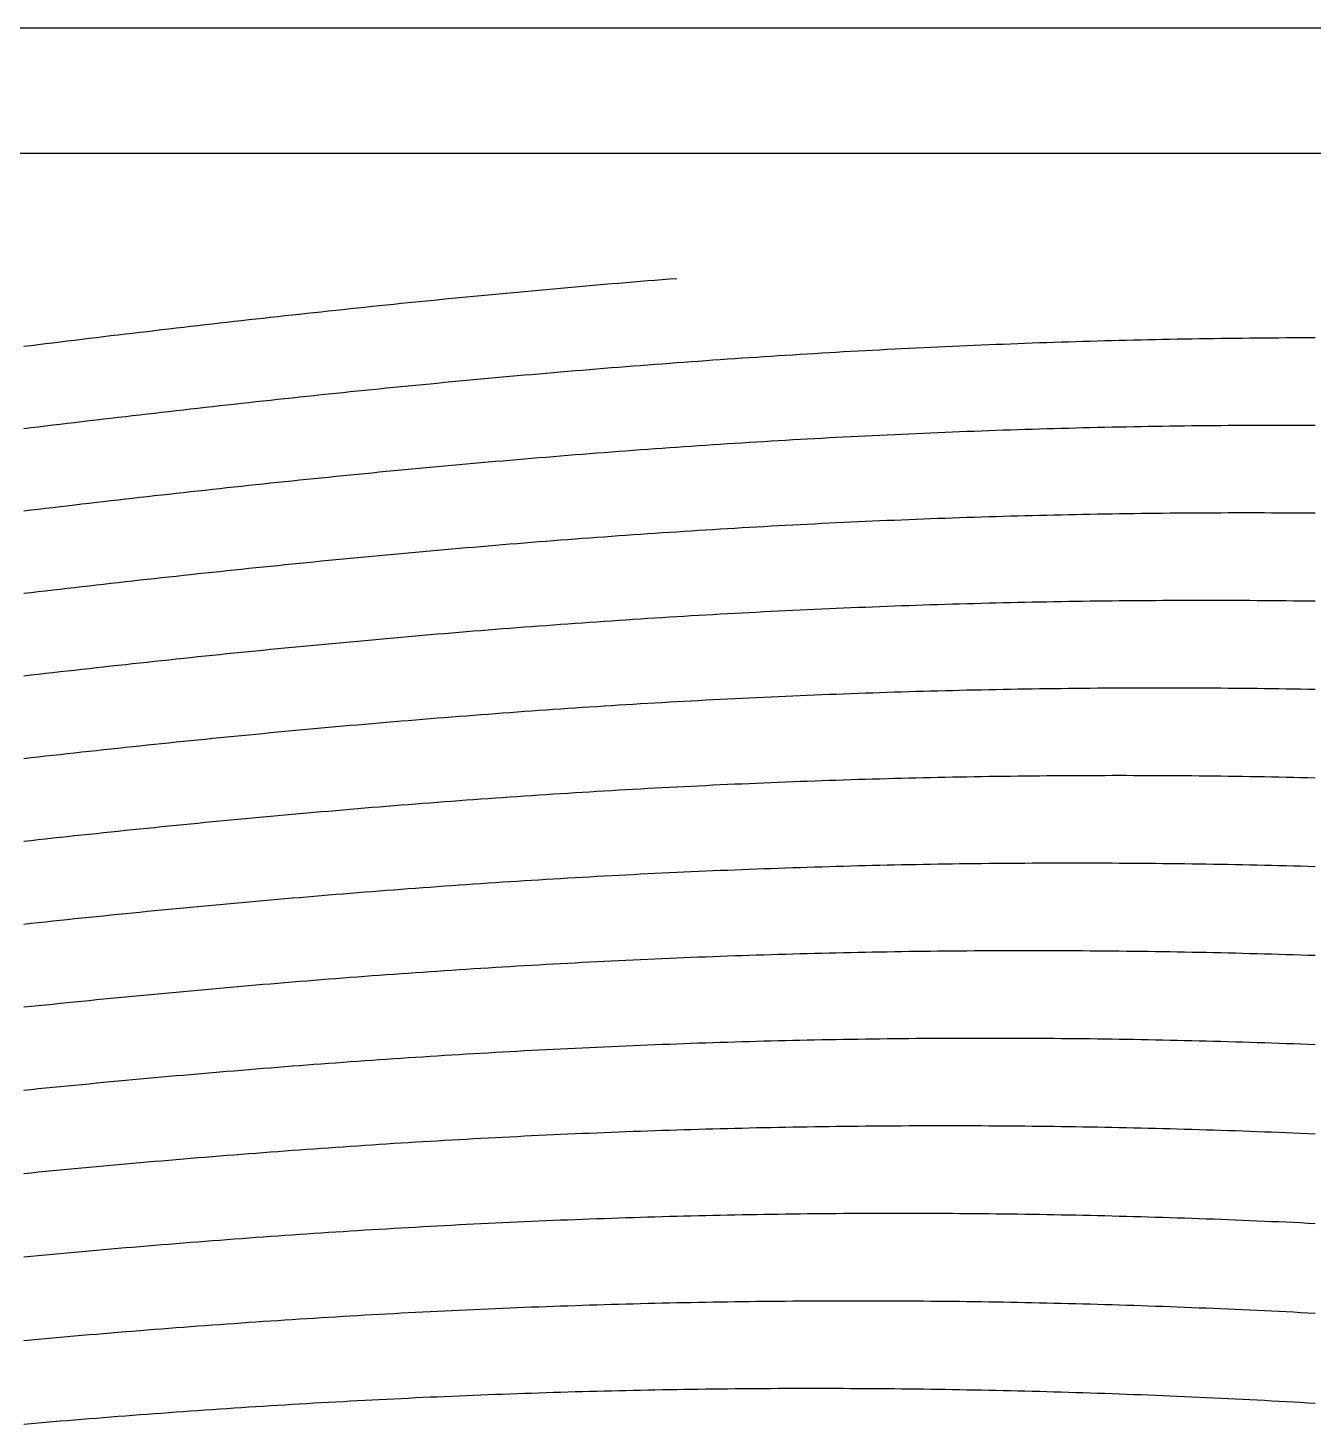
# Model space of a CAD drawing. Header units: millimetres. Extents: x 7 to 193, y 7 to 313.
# Drawn here: x 110.8 to 151.9, y 268.35 to 313 of the extents above; entities that cross this region are included whole.
import ezdxf

# ---------------------------------------------------------------- set-up
doc = ezdxf.new("R2010")
doc.units = ezdxf.units.MM
doc.layers.add('STUDY_GUIDES', color=7, linetype='Continuous')

msp = doc.modelspace()

# ---------------------------------------------------------------- linework, layer by layer
at = {"layer": 'STUDY_GUIDES'}
for points in [[(19, 313), (181, 313)], [(20, 309), (180, 309)], [(110.672, 302.8208), (110.904, 302.8494), (111.136, 302.8779), (111.368, 302.9064), (111.6, 302.9348), (111.832, 302.9631), (112.064, 302.9913), (112.296, 303.0195), (112.528, 303.0476), (112.76, 303.0756), (112.992, 303.1036), (113.224, 303.1315), (113.456, 303.1593), (113.688, 303.187), (113.92, 303.2146), (114.152, 303.2422), (114.384, 303.2697), (114.616, 303.2971), (114.848, 303.3244), (115.08, 303.3516), (115.312, 303.3787), (115.544, 303.4057), (115.776, 303.4327), (116.008, 303.4596), (116.24, 303.4863), (116.472, 303.513), (116.704, 303.5396), (116.936, 303.5661), (117.168, 303.5925), (117.4, 303.6187), (117.632, 303.6449), (117.864, 303.671), (118.096, 303.697), (118.328, 303.7229), (118.56, 303.7487), (118.792, 303.7743), (119.024, 303.7999), (119.256, 303.8254), (119.488, 303.8507), (119.72, 303.876), (119.952, 303.9011), (120.184, 303.9261), (120.416, 303.951), (120.648, 303.9758), (120.88, 304.0005), (121.112, 304.025), (121.344, 304.0495), (121.576, 304.0738), (121.808, 304.098), (122.04, 304.122), (122.272, 304.146), (122.504, 304.1698), (122.736, 304.1935), (122.968, 304.2171), (123.2, 304.2406), (123.432, 304.2639), (123.664, 304.2871), (123.896, 304.3102), (124.128, 304.3331), (124.36, 304.3559), (124.592, 304.3786), (124.824, 304.4011), (125.056, 304.4235), (125.288, 304.4458), (125.52, 304.4679), (125.752, 304.4899), (125.984, 304.5118), (126.216, 304.5335), (126.448, 304.5551), (126.68, 304.5765), (126.912, 304.5978), (127.144, 304.6189), (127.376, 304.6399), (127.608, 304.6608), (127.84, 304.6815), (128.072, 304.7021), (128.304, 304.7225), (128.536, 304.7428), (128.768, 304.7629), (129, 304.7828), (129.232, 304.8027), (129.464, 304.8223), (129.696, 304.8418), (129.928, 304.8612), (130.16, 304.8804), (130.392, 304.8994), (130.624, 304.9183), (130.856, 304.937), (131.088, 304.9556), (131.32, 304.974), (131.552, 304.9922)], [(110.672, 300.1904), (110.904, 300.2186), (111.136, 300.2467), (111.368, 300.2748), (111.6, 300.3027), (111.832, 300.3306), (112.064, 300.3584), (112.296, 300.3861), (112.528, 300.4138), (112.76, 300.4413), (112.992, 300.4688), (113.224, 300.4962), (113.456, 300.5235), (113.688, 300.5507), (113.92, 300.5778), (114.152, 300.6049), (114.384, 300.6318), (114.616, 300.6587), (114.848, 300.6855), (115.08, 300.7122), (115.312, 300.7387), (115.544, 300.7652), (115.776, 300.7916), (116.008, 300.8179), (116.24, 300.8441), (116.472, 300.8702), (116.704, 300.8962), (116.936, 300.9221), (117.168, 300.9479), (117.4, 300.9735), (117.632, 300.9991), (117.864, 301.0246), (118.096, 301.0499), (118.328, 301.0752), (118.56, 301.1003), (118.792, 301.1253), (119.024, 301.1502), (119.256, 301.175), (119.488, 301.1997), (119.72, 301.2242), (119.952, 301.2487), (120.184, 301.273), (120.416, 301.2972), (120.648, 301.3213), (120.88, 301.3452), (121.112, 301.3691), (121.344, 301.3928), (121.576, 301.4164), (121.808, 301.4398), (122.04, 301.4632), (122.272, 301.4864), (122.504, 301.5094), (122.736, 301.5324), (122.968, 301.5552), (123.2, 301.5779), (123.432, 301.6004), (123.664, 301.6228), (123.896, 301.6451), (124.128, 301.6672), (124.36, 301.6892), (124.592, 301.7111), (124.824, 301.7328), (125.056, 301.7544), (125.288, 301.7758), (125.52, 301.7971), (125.752, 301.8183), (125.984, 301.8393), (126.216, 301.8601), (126.448, 301.8809), (126.68, 301.9014), (126.912, 301.9219), (127.144, 301.9421), (127.376, 301.9622), (127.608, 301.9822), (127.84, 302.002), (128.072, 302.0217), (128.304, 302.0412), (128.536, 302.0606), (128.768, 302.0798), (129, 302.0988), (129.232, 302.1177), (129.464, 302.1364), (129.696, 302.155), (129.928, 302.1734), (130.16, 302.1917), (130.392, 302.2097), (130.624, 302.2277), (130.856, 302.2454), (131.088, 302.263), (131.32, 302.2805), (131.552, 302.2977), (131.784, 302.3148), (132.016, 302.3318), (132.248, 302.3486), (132.48, 302.3652), (132.712, 302.3816), (132.944, 302.3978), (133.176, 302.4139), (133.408, 302.4299), (133.64, 302.4456), (133.872, 302.4612), (134.104, 302.4766), (134.336, 302.4918), (134.568, 302.5069), (134.8, 302.5217), (135.032, 302.5365), (135.264, 302.551), (135.496, 302.5653), (135.728, 302.5795), (135.96, 302.5935), (136.192, 302.6073), (136.424, 302.6209), (136.656, 302.6344), (136.888, 302.6476), (137.12, 302.6607), (137.352, 302.6736), (137.584, 302.6864), (137.816, 302.6989), (138.048, 302.7113), (138.28, 302.7234), (138.512, 302.7354), (138.744, 302.7472), (138.976, 302.7588), (139.208, 302.7702), (139.44, 302.7815), (139.672, 302.7925), (139.904, 302.8034), (140.136, 302.8141), (140.368, 302.8246), (140.6, 302.8349), (140.832, 302.845), (141.064, 302.8549), (141.296, 302.8646), (141.528, 302.8741), (141.76, 302.8835), (141.992, 302.8926), (142.224, 302.9016), (142.456, 302.9103), (142.688, 302.9189), (142.92, 302.9273), (143.152, 302.9354), (143.384, 302.9434), (143.616, 302.9512), (143.848, 302.9588), (144.08, 302.9662), (144.312, 302.9734), (144.544, 302.9804), (144.776, 302.9872), (145.008, 302.9938), (145.24, 303.0002), (145.472, 303.0065), (145.704, 303.0125), (145.936, 303.0183), (146.168, 303.0239), (146.4, 303.0293), (146.632, 303.0346), (146.864, 303.0396), (147.096, 303.0444), (147.328, 303.049), (147.56, 303.0535), (147.792, 303.0577), (148.024, 303.0617), (148.256, 303.0655), (148.488, 303.0692), (148.72, 303.0726), (148.952, 303.0758), (149.184, 303.0788), (149.416, 303.0817), (149.648, 303.0843), (149.88, 303.0867), (150.112, 303.0889), (150.344, 303.0909), (150.576, 303.0927), (150.808, 303.0944), (151.04, 303.0958), (151.272, 303.097), (151.504, 303.098), (151.736, 303.0988), (151.968, 303.0994)], [(110.672, 297.5575), (110.904, 297.5852), (111.136, 297.6129), (111.368, 297.6404), (111.6, 297.6679), (111.832, 297.6953), (112.064, 297.7226), (112.296, 297.7499), (112.528, 297.777), (112.76, 297.804), (112.992, 297.831), (113.224, 297.8579), (113.456, 297.8846), (113.688, 297.9113), (113.92, 297.9379), (114.152, 297.9644), (114.384, 297.9908), (114.616, 298.0171), (114.848, 298.0433), (115.08, 298.0694), (115.312, 298.0954), (115.544, 298.1213), (115.776, 298.147), (116.008, 298.1727), (116.24, 298.1983), (116.472, 298.2238), (116.704, 298.2491), (116.936, 298.2744), (117.168, 298.2995), (117.4, 298.3245), (117.632, 298.3494), (117.864, 298.3742), (118.096, 298.3989), (118.328, 298.4235), (118.56, 298.4479), (118.792, 298.4722), (119.024, 298.4964), (119.256, 298.5205), (119.488, 298.5445), (119.72, 298.5683), (119.952, 298.592), (120.184, 298.6156), (120.416, 298.6391), (120.648, 298.6624), (120.88, 298.6856), (121.112, 298.7087), (121.344, 298.7317), (121.576, 298.7545), (121.808, 298.7772), (122.04, 298.7997), (122.272, 298.8221), (122.504, 298.8444), (122.736, 298.8665), (122.968, 298.8885), (123.2, 298.9104), (123.432, 298.9321), (123.664, 298.9537), (123.896, 298.9752), (124.128, 298.9965), (124.36, 299.0176), (124.592, 299.0386), (124.824, 299.0595), (125.056, 299.0802), (125.288, 299.1008), (125.52, 299.1212), (125.752, 299.1415), (125.984, 299.1616), (126.216, 299.1816), (126.448, 299.2014), (126.68, 299.2211), (126.912, 299.2406), (127.144, 299.2599), (127.376, 299.2792), (127.608, 299.2982), (127.84, 299.3171), (128.072, 299.3358), (128.304, 299.3544), (128.536, 299.3728), (128.768, 299.3911), (129, 299.4092), (129.232, 299.4271), (129.464, 299.4449), (129.696, 299.4625), (129.928, 299.4799), (130.16, 299.4972), (130.392, 299.5143), (130.624, 299.5312), (130.856, 299.548), (131.088, 299.5646), (131.32, 299.5811), (131.552, 299.5973), (131.784, 299.6134), (132.016, 299.6294), (132.248, 299.6451), (132.48, 299.6607), (132.712, 299.6761), (132.944, 299.6913), (133.176, 299.7064), (133.408, 299.7213), (133.64, 299.736), (133.872, 299.7505), (134.104, 299.7649), (134.336, 299.779), (134.568, 299.793), (134.8, 299.8069), (135.032, 299.8205), (135.264, 299.834), (135.496, 299.8472), (135.728, 299.8603), (135.96, 299.8732), (136.192, 299.886), (136.424, 299.8985), (136.656, 299.9109), (136.888, 299.923), (137.12, 299.935), (137.352, 299.9468), (137.584, 299.9585), (137.816, 299.9699), (138.048, 299.9811), (138.28, 299.9922), (138.512, 300.0031), (138.744, 300.0137), (138.976, 300.0242), (139.208, 300.0345), (139.44, 300.0446), (139.672, 300.0546), (139.904, 300.0643), (140.136, 300.0738), (140.368, 300.0832), (140.6, 300.0923), (140.832, 300.1013), (141.064, 300.11), (141.296, 300.1186), (141.528, 300.127), (141.76, 300.1352), (141.992, 300.1432), (142.224, 300.151), (142.456, 300.1586), (142.688, 300.166), (142.92, 300.1732), (143.152, 300.1802), (143.384, 300.187), (143.616, 300.1936), (143.848, 300.2), (144.08, 300.2063), (144.312, 300.2123), (144.544, 300.2181), (144.776, 300.2237), (145.008, 300.2292), (145.24, 300.2344), (145.472, 300.2394), (145.704, 300.2443), (145.936, 300.2489), (146.168, 300.2533), (146.4, 300.2576), (146.632, 300.2616), (146.864, 300.2654), (147.096, 300.2691), (147.328, 300.2725), (147.56, 300.2757), (147.792, 300.2787), (148.024, 300.2816), (148.256, 300.2842), (148.488, 300.2866), (148.72, 300.2888), (148.952, 300.2909), (149.184, 300.2927), (149.416, 300.2943), (149.648, 300.2957), (149.88, 300.2969), (150.112, 300.2979), (150.344, 300.2988), (150.576, 300.2994), (150.808, 300.2998), (151.04, 300.3), (151.272, 300.3), (151.504, 300.2998), (151.736, 300.2994), (151.968, 300.2988)], [(110.672, 294.9218), (110.904, 294.949), (111.136, 294.9761), (111.368, 295.0032), (111.6, 295.0301), (111.832, 295.057), (112.064, 295.0838), (112.296, 295.1105), (112.528, 295.1371), (112.76, 295.1636), (112.992, 295.19), (113.224, 295.2163), (113.456, 295.2424), (113.688, 295.2685), (113.92, 295.2945), (114.152, 295.3204), (114.384, 295.3462), (114.616, 295.3719), (114.848, 295.3975), (115.08, 295.4229), (115.312, 295.4483), (115.544, 295.4736), (115.776, 295.4987), (116.008, 295.5237), (116.24, 295.5486), (116.472, 295.5734), (116.704, 295.5981), (116.936, 295.6227), (117.168, 295.6471), (117.4, 295.6715), (117.632, 295.6957), (117.864, 295.7198), (118.096, 295.7437), (118.328, 295.7676), (118.56, 295.7913), (118.792, 295.8149), (119.024, 295.8383), (119.256, 295.8617), (119.488, 295.8849), (119.72, 295.908), (119.952, 295.9309), (120.184, 295.9537), (120.416, 295.9764), (120.648, 295.999), (120.88, 296.0214), (121.112, 296.0437), (121.344, 296.0658), (121.576, 296.0878), (121.808, 296.1097), (122.04, 296.1314), (122.272, 296.153), (122.504, 296.1745), (122.736, 296.1958), (122.968, 296.2169), (123.2, 296.238), (123.432, 296.2588), (123.664, 296.2796), (123.896, 296.3001), (124.128, 296.3206), (124.36, 296.3408), (124.592, 296.361), (124.824, 296.3809), (125.056, 296.4008), (125.288, 296.4205), (125.52, 296.44), (125.752, 296.4593), (125.984, 296.4785), (126.216, 296.4976), (126.448, 296.5165), (126.68, 296.5352), (126.912, 296.5538), (127.144, 296.5722), (127.376, 296.5905), (127.608, 296.6086), (127.84, 296.6265), (128.072, 296.6443), (128.304, 296.6619), (128.536, 296.6794), (128.768, 296.6967), (129, 296.7138), (129.232, 296.7307), (129.464, 296.7475), (129.696, 296.7641), (129.928, 296.7806), (130.16, 296.7968), (130.392, 296.8129), (130.624, 296.8289), (130.856, 296.8446), (131.088, 296.8602), (131.32, 296.8756), (131.552, 296.8909), (131.784, 296.9059), (132.016, 296.9208), (132.248, 296.9355), (132.48, 296.9501), (132.712, 296.9644), (132.944, 296.9786), (133.176, 296.9926), (133.408, 297.0064), (133.64, 297.0201), (133.872, 297.0335), (134.104, 297.0468), (134.336, 297.0599), (134.568, 297.0728), (134.8, 297.0856), (135.032, 297.0981), (135.264, 297.1105), (135.496, 297.1227), (135.728, 297.1347), (135.96, 297.1465), (136.192, 297.1581), (136.424, 297.1695), (136.656, 297.1808), (136.888, 297.1918), (137.12, 297.2027), (137.352, 297.2134), (137.584, 297.2239), (137.816, 297.2342), (138.048, 297.2443), (138.28, 297.2542), (138.512, 297.264), (138.744, 297.2735), (138.976, 297.2829), (139.208, 297.292), (139.44, 297.301), (139.672, 297.3098), (139.904, 297.3184), (140.136, 297.3267), (140.368, 297.3349), (140.6, 297.3429), (140.832, 297.3507), (141.064, 297.3583), (141.296, 297.3657), (141.528, 297.373), (141.76, 297.38), (141.992, 297.3868), (142.224, 297.3934), (142.456, 297.3998), (142.688, 297.4061), (142.92, 297.4121), (143.152, 297.4179), (143.384, 297.4236), (143.616, 297.429), (143.848, 297.4342), (144.08, 297.4393), (144.312, 297.4441), (144.544, 297.4488), (144.776, 297.4532), (145.008, 297.4574), (145.24, 297.4615), (145.472, 297.4653), (145.704, 297.4689), (145.936, 297.4724), (146.168, 297.4756), (146.4, 297.4787), (146.632, 297.4815), (146.864, 297.4841), (147.096, 297.4866), (147.328, 297.4888), (147.56, 297.4908), (147.792, 297.4926), (148.024, 297.4943), (148.256, 297.4957), (148.488, 297.4969), (148.72, 297.4979), (148.952, 297.4987), (149.184, 297.4993), (149.416, 297.4998), (149.648, 297.5), (149.88, 297.5), (150.112, 297.4998), (150.344, 297.4994), (150.576, 297.4988), (150.808, 297.498), (151.04, 297.497), (151.272, 297.4958), (151.504, 297.4944), (151.736, 297.4928), (151.968, 297.491)], [(110.672, 292.2829), (110.904, 292.3096), (111.136, 292.3362), (111.368, 292.3627), (111.6, 292.3891), (111.832, 292.4154), (112.064, 292.4416), (112.296, 292.4677), (112.528, 292.4937), (112.76, 292.5196), (112.992, 292.5454), (113.224, 292.5711), (113.456, 292.5967), (113.688, 292.6221), (113.92, 292.6475), (114.152, 292.6728), (114.384, 292.6979), (114.616, 292.7229), (114.848, 292.7478), (115.08, 292.7727), (115.312, 292.7973), (115.544, 292.8219), (115.776, 292.8464), (116.008, 292.8707), (116.24, 292.8949), (116.472, 292.919), (116.704, 292.943), (116.936, 292.9668), (117.168, 292.9905), (117.4, 293.0141), (117.632, 293.0376), (117.864, 293.061), (118.096, 293.0842), (118.328, 293.1073), (118.56, 293.1302), (118.792, 293.153), (119.024, 293.1757), (119.256, 293.1983), (119.488, 293.2207), (119.72, 293.243), (119.952, 293.2651), (120.184, 293.2871), (120.416, 293.309), (120.648, 293.3308), (120.88, 293.3523), (121.112, 293.3738), (121.344, 293.3951), (121.576, 293.4163), (121.808, 293.4373), (122.04, 293.4582), (122.272, 293.4789), (122.504, 293.4995), (122.736, 293.5199), (122.968, 293.5402), (123.2, 293.5603), (123.432, 293.5803), (123.664, 293.6002), (123.896, 293.6198), (124.128, 293.6394), (124.36, 293.6587), (124.592, 293.6779), (124.824, 293.697), (125.056, 293.7159), (125.288, 293.7346), (125.52, 293.7532), (125.752, 293.7717), (125.984, 293.7899), (126.216, 293.808), (126.448, 293.826), (126.68, 293.8438), (126.912, 293.8614), (127.144, 293.8788), (127.376, 293.8961), (127.608, 293.9132), (127.84, 293.9302), (128.072, 293.947), (128.304, 293.9636), (128.536, 293.98), (128.768, 293.9963), (129, 294.0124), (129.232, 294.0284), (129.464, 294.0441), (129.696, 294.0597), (129.928, 294.0751), (130.16, 294.0904), (130.392, 294.1054), (130.624, 294.1203), (130.856, 294.1351), (131.088, 294.1496), (131.32, 294.164), (131.552, 294.1782), (131.784, 294.1922), (132.016, 294.206), (132.248, 294.2196), (132.48, 294.2331), (132.712, 294.2464), (132.944, 294.2595), (133.176, 294.2724), (133.408, 294.2852), (133.64, 294.2977), (133.872, 294.3101), (134.104, 294.3223), (134.336, 294.3343), (134.568, 294.3461), (134.8, 294.3577), (135.032, 294.3692), (135.264, 294.3804), (135.496, 294.3915), (135.728, 294.4024), (135.96, 294.4131), (136.192, 294.4236), (136.424, 294.4339), (136.656, 294.444), (136.888, 294.4539), (137.12, 294.4637), (137.352, 294.4732), (137.584, 294.4826), (137.816, 294.4917), (138.048, 294.5007), (138.28, 294.5095), (138.512, 294.5181), (138.744, 294.5265), (138.976, 294.5347), (139.208, 294.5427), (139.44, 294.5505), (139.672, 294.5581), (139.904, 294.5655), (140.136, 294.5727), (140.368, 294.5798), (140.6, 294.5866), (140.832, 294.5932), (141.064, 294.5996), (141.296, 294.6059), (141.528, 294.6119), (141.76, 294.6178), (141.992, 294.6234), (142.224, 294.6288), (142.456, 294.6341), (142.688, 294.6391), (142.92, 294.644), (143.152, 294.6486), (143.384, 294.6531), (143.616, 294.6573), (143.848, 294.6613), (144.08, 294.6652), (144.312, 294.6688), (144.544, 294.6723), (144.776, 294.6755), (145.008, 294.6786), (145.24, 294.6814), (145.472, 294.684), (145.704, 294.6865), (145.936, 294.6887), (146.168, 294.6907), (146.4, 294.6926), (146.632, 294.6942), (146.864, 294.6956), (147.096, 294.6969), (147.328, 294.6979), (147.56, 294.6987), (147.792, 294.6993), (148.024, 294.6998), (148.256, 294.7), (148.488, 294.7), (148.72, 294.6998), (148.952, 294.6994), (149.184, 294.6988), (149.416, 294.698), (149.648, 294.697), (149.88, 294.6958), (150.112, 294.6944), (150.344, 294.6928), (150.576, 294.691), (150.808, 294.689), (151.04, 294.6868), (151.272, 294.6844), (151.504, 294.6818), (151.736, 294.679), (151.968, 294.676)], [(110.672, 289.6408), (110.904, 289.6669), (111.136, 289.6929), (111.368, 289.7188), (111.6, 289.7446), (111.832, 289.7703), (112.064, 289.7959), (112.296, 289.8213), (112.528, 289.8467), (112.76, 289.872), (112.992, 289.8971), (113.224, 289.9221), (113.456, 289.9471), (113.688, 289.9719), (113.92, 289.9966), (114.152, 290.0211), (114.384, 290.0456), (114.616, 290.0699), (114.848, 290.0941), (115.08, 290.1182), (115.312, 290.1422), (115.544, 290.1661), (115.776, 290.1898), (116.008, 290.2134), (116.24, 290.2369), (116.472, 290.2602), (116.704, 290.2834), (116.936, 290.3065), (117.168, 290.3295), (117.4, 290.3523), (117.632, 290.375), (117.864, 290.3976), (118.096, 290.42), (118.328, 290.4423), (118.56, 290.4644), (118.792, 290.4865), (119.024, 290.5083), (119.256, 290.5301), (119.488, 290.5517), (119.72, 290.5731), (119.952, 290.5944), (120.184, 290.6156), (120.416, 290.6366), (120.648, 290.6575), (120.88, 290.6782), (121.112, 290.6988), (121.344, 290.7193), (121.576, 290.7396), (121.808, 290.7597), (122.04, 290.7797), (122.272, 290.7995), (122.504, 290.8192), (122.736, 290.8387), (122.968, 290.8581), (123.2, 290.8773), (123.432, 290.8964), (123.664, 290.9153), (123.896, 290.9341), (124.128, 290.9526), (124.36, 290.9711), (124.592, 290.9894), (124.824, 291.0075), (125.056, 291.0254), (125.288, 291.0432), (125.52, 291.0608), (125.752, 291.0783), (125.984, 291.0956), (126.216, 291.1127), (126.448, 291.1296), (126.68, 291.1464), (126.912, 291.1631), (127.144, 291.1795), (127.376, 291.1958), (127.608, 291.2119), (127.84, 291.2279), (128.072, 291.2436), (128.304, 291.2592), (128.536, 291.2746), (128.768, 291.2899), (129, 291.305), (129.232, 291.3199), (129.464, 291.3346), (129.696, 291.3491), (129.928, 291.3635), (130.16, 291.3777), (130.392, 291.3917), (130.624, 291.4056), (130.856, 291.4192), (131.088, 291.4327), (131.32, 291.446), (131.552, 291.4591), (131.784, 291.472), (132.016, 291.4848), (132.248, 291.4973), (132.48, 291.5097), (132.712, 291.5219), (132.944, 291.5339), (133.176, 291.5457), (133.408, 291.5574), (133.64, 291.5688), (133.872, 291.5801), (134.104, 291.5911), (134.336, 291.602), (134.568, 291.6127), (134.8, 291.6232), (135.032, 291.6336), (135.264, 291.6437), (135.496, 291.6536), (135.728, 291.6634), (135.96, 291.6729), (136.192, 291.6823), (136.424, 291.6915), (136.656, 291.7004), (136.888, 291.7092), (137.12, 291.7178), (137.352, 291.7262), (137.584, 291.7344), (137.816, 291.7424), (138.048, 291.7502), (138.28, 291.7579), (138.512, 291.7653), (138.744, 291.7725), (138.976, 291.7795), (139.208, 291.7864), (139.44, 291.793), (139.672, 291.7994), (139.904, 291.8057), (140.136, 291.8117), (140.368, 291.8176), (140.6, 291.8232), (140.832, 291.8287), (141.064, 291.8339), (141.296, 291.839), (141.528, 291.8438), (141.76, 291.8485), (141.992, 291.8529), (142.224, 291.8572), (142.456, 291.8612), (142.688, 291.8651), (142.92, 291.8687), (143.152, 291.8722), (143.384, 291.8754), (143.616, 291.8785), (143.848, 291.8813), (144.08, 291.884), (144.312, 291.8864), (144.544, 291.8886), (144.776, 291.8907), (145.008, 291.8925), (145.24, 291.8942), (145.472, 291.8956), (145.704, 291.8968), (145.936, 291.8979), (146.168, 291.8987), (146.4, 291.8993), (146.632, 291.8997), (146.864, 291.9), (147.096, 291.9), (147.328, 291.8998), (147.56, 291.8994), (147.792, 291.8988), (148.024, 291.898), (148.256, 291.8971), (148.488, 291.8959), (148.72, 291.8945), (148.952, 291.8929), (149.184, 291.8911), (149.416, 291.8891), (149.648, 291.8869), (149.88, 291.8845), (150.112, 291.8819), (150.344, 291.8791), (150.576, 291.8761), (150.808, 291.8729), (151.04, 291.8694), (151.272, 291.8658), (151.504, 291.862), (151.736, 291.858), (151.968, 291.8538)], [(110.672, 286.9951), (110.904, 287.0205), (111.136, 287.0459), (111.368, 287.0712), (111.6, 287.0963), (111.832, 287.1213), (112.064, 287.1463), (112.296, 287.1711), (112.528, 287.1958), (112.76, 287.2204), (112.992, 287.2448), (113.224, 287.2692), (113.456, 287.2934), (113.688, 287.3175), (113.92, 287.3415), (114.152, 287.3653), (114.384, 287.389), (114.616, 287.4126), (114.848, 287.4361), (115.08, 287.4595), (115.312, 287.4827), (115.544, 287.5058), (115.776, 287.5288), (116.008, 287.5516), (116.24, 287.5743), (116.472, 287.5969), (116.704, 287.6193), (116.936, 287.6416), (117.168, 287.6637), (117.4, 287.6858), (117.632, 287.7076), (117.864, 287.7294), (118.096, 287.751), (118.328, 287.7724), (118.56, 287.7938), (118.792, 287.8149), (119.024, 287.836), (119.256, 287.8569), (119.488, 287.8776), (119.72, 287.8982), (119.952, 287.9186), (120.184, 287.9389), (120.416, 287.9591), (120.648, 287.9791), (120.88, 287.9989), (121.112, 288.0186), (121.344, 288.0381), (121.576, 288.0575), (121.808, 288.0767), (122.04, 288.0958), (122.272, 288.1147), (122.504, 288.1335), (122.736, 288.1521), (122.968, 288.1705), (123.2, 288.1888), (123.432, 288.2069), (123.664, 288.2248), (123.896, 288.2426), (124.128, 288.2603), (124.36, 288.2777), (124.592, 288.295), (124.824, 288.3121), (125.056, 288.3291), (125.288, 288.3459), (125.52, 288.3625), (125.752, 288.379), (125.984, 288.3953), (126.216, 288.4114), (126.448, 288.4274), (126.68, 288.4431), (126.912, 288.4587), (127.144, 288.4742), (127.376, 288.4894), (127.608, 288.5045), (127.84, 288.5194), (128.072, 288.5341), (128.304, 288.5487), (128.536, 288.5631), (128.768, 288.5773), (129, 288.5913), (129.232, 288.6051), (129.464, 288.6188), (129.696, 288.6323), (129.928, 288.6456), (130.16, 288.6587), (130.392, 288.6716), (130.624, 288.6844), (130.856, 288.6969), (131.088, 288.7093), (131.32, 288.7215), (131.552, 288.7335), (131.784, 288.7454), (132.016, 288.757), (132.248, 288.7684), (132.48, 288.7797), (132.712, 288.7908), (132.944, 288.8017), (133.176, 288.8124), (133.408, 288.8229), (133.64, 288.8332), (133.872, 288.8434), (134.104, 288.8533), (134.336, 288.8631), (134.568, 288.8726), (134.8, 288.882), (135.032, 288.8912), (135.264, 288.9002), (135.496, 288.9089), (135.728, 288.9175), (135.96, 288.9259), (136.192, 288.9342), (136.424, 288.9422), (136.656, 288.95), (136.888, 288.9576), (137.12, 288.965), (137.352, 288.9723), (137.584, 288.9793), (137.816, 288.9862), (138.048, 288.9928), (138.28, 288.9992), (138.512, 289.0055), (138.744, 289.0115), (138.976, 289.0174), (139.208, 289.023), (139.44, 289.0285), (139.672, 289.0338), (139.904, 289.0388), (140.136, 289.0437), (140.368, 289.0483), (140.6, 289.0528), (140.832, 289.057), (141.064, 289.0611), (141.296, 289.065), (141.528, 289.0686), (141.76, 289.0721), (141.992, 289.0753), (142.224, 289.0784), (142.456, 289.0812), (142.688, 289.0839), (142.92, 289.0863), (143.152, 289.0886), (143.384, 289.0906), (143.616, 289.0925), (143.848, 289.0941), (144.08, 289.0956), (144.312, 289.0968), (144.544, 289.0978), (144.776, 289.0987), (145.008, 289.0993), (145.24, 289.0997), (145.472, 289.1), (145.704, 289.1), (145.936, 289.0998), (146.168, 289.0994), (146.4, 289.0989), (146.632, 289.0981), (146.864, 289.0971), (147.096, 289.0959), (147.328, 289.0945), (147.56, 289.0929), (147.792, 289.0911), (148.024, 289.0891), (148.256, 289.087), (148.488, 289.0846), (148.72, 289.082), (148.952, 289.0792), (149.184, 289.0762), (149.416, 289.073), (149.648, 289.0696), (149.88, 289.066), (150.112, 289.0621), (150.344, 289.0581), (150.576, 289.0539), (150.808, 289.0495), (151.04, 289.0449), (151.272, 289.0401), (151.504, 289.0351), (151.736, 289.0299), (151.968, 289.0245)], [(110.672, 284.3455), (110.904, 284.3703), (111.136, 284.395), (111.368, 284.4196), (111.6, 284.444), (111.832, 284.4684), (112.064, 284.4926), (112.296, 284.5167), (112.528, 284.5407), (112.76, 284.5646), (112.992, 284.5883), (113.224, 284.6119), (113.456, 284.6354), (113.688, 284.6587), (113.92, 284.682), (114.152, 284.7051), (114.384, 284.728), (114.616, 284.7509), (114.848, 284.7736), (115.08, 284.7961), (115.312, 284.8186), (115.544, 284.8409), (115.776, 284.863), (116.008, 284.8851), (116.24, 284.9069), (116.472, 284.9287), (116.704, 284.9503), (116.936, 284.9718), (117.168, 284.9931), (117.4, 285.0143), (117.632, 285.0353), (117.864, 285.0562), (118.096, 285.0769), (118.328, 285.0975), (118.56, 285.118), (118.792, 285.1383), (119.024, 285.1584), (119.256, 285.1784), (119.488, 285.1983), (119.72, 285.218), (119.952, 285.2375), (120.184, 285.2569), (120.416, 285.2761), (120.648, 285.2952), (120.88, 285.3141), (121.112, 285.3329), (121.344, 285.3515), (121.576, 285.3699), (121.808, 285.3882), (122.04, 285.4063), (122.272, 285.4243), (122.504, 285.4421), (122.736, 285.4597), (122.968, 285.4772), (123.2, 285.4945), (123.432, 285.5116), (123.664, 285.5286), (123.896, 285.5454), (124.128, 285.562), (124.36, 285.5785), (124.592, 285.5948), (124.824, 285.6109), (125.056, 285.6268), (125.288, 285.6426), (125.52, 285.6582), (125.752, 285.6737), (125.984, 285.6889), (126.216, 285.704), (126.448, 285.7189), (126.68, 285.7337), (126.912, 285.7482), (127.144, 285.7626), (127.376, 285.7768), (127.608, 285.7908), (127.84, 285.8047), (128.072, 285.8183), (128.304, 285.8318), (128.536, 285.8451), (128.768, 285.8583), (129, 285.8712), (129.232, 285.884), (129.464, 285.8965), (129.696, 285.9089), (129.928, 285.9211), (130.16, 285.9331), (130.392, 285.945), (130.624, 285.9566), (130.856, 285.9681), (131.088, 285.9794), (131.32, 285.9904), (131.552, 286.0013), (131.784, 286.0121), (132.016, 286.0226), (132.248, 286.0329), (132.48, 286.043), (132.712, 286.053), (132.944, 286.0628), (133.176, 286.0723), (133.408, 286.0817), (133.64, 286.0909), (133.872, 286.0999), (134.104, 286.1087), (134.336, 286.1173), (134.568, 286.1257), (134.8, 286.1339), (135.032, 286.1419), (135.264, 286.1497), (135.496, 286.1574), (135.728, 286.1648), (135.96, 286.1721), (136.192, 286.1791), (136.424, 286.1859), (136.656, 286.1926), (136.888, 286.199), (137.12, 286.2053), (137.352, 286.2114), (137.584, 286.2172), (137.816, 286.2229), (138.048, 286.2283), (138.28, 286.2336), (138.512, 286.2387), (138.744, 286.2435), (138.976, 286.2482), (139.208, 286.2526), (139.44, 286.2569), (139.672, 286.261), (139.904, 286.2648), (140.136, 286.2685), (140.368, 286.272), (140.6, 286.2752), (140.832, 286.2783), (141.064, 286.2811), (141.296, 286.2838), (141.528, 286.2863), (141.76, 286.2885), (141.992, 286.2906), (142.224, 286.2924), (142.456, 286.2941), (142.688, 286.2955), (142.92, 286.2968), (143.152, 286.2978), (143.384, 286.2986), (143.616, 286.2993), (143.848, 286.2997), (144.08, 286.3), (144.312, 286.3), (144.544, 286.2998), (144.776, 286.2994), (145.008, 286.2989), (145.24, 286.2981), (145.472, 286.2971), (145.704, 286.2959), (145.936, 286.2946), (146.168, 286.293), (146.4, 286.2912), (146.632, 286.2892), (146.864, 286.287), (147.096, 286.2846), (147.328, 286.282), (147.56, 286.2793), (147.792, 286.2763), (148.024, 286.2731), (148.256, 286.2697), (148.488, 286.2661), (148.72, 286.2623), (148.952, 286.2583), (149.184, 286.2541), (149.416, 286.2497), (149.648, 286.2451), (149.88, 286.2403), (150.112, 286.2353), (150.344, 286.2301), (150.576, 286.2247), (150.808, 286.2191), (151.04, 286.2133), (151.272, 286.2073), (151.504, 286.2011), (151.736, 286.1947), (151.968, 286.1882)], [(110.672, 281.6918), (110.904, 281.716), (111.136, 281.7399), (111.368, 281.7638), (111.6, 281.7875), (111.832, 281.8112), (112.064, 281.8346), (112.296, 281.858), (112.528, 281.8812), (112.76, 281.9043), (112.992, 281.9273), (113.224, 281.9501), (113.456, 281.9729), (113.688, 281.9954), (113.92, 282.0179), (114.152, 282.0402), (114.384, 282.0623), (114.616, 282.0844), (114.848, 282.1063), (115.08, 282.128), (115.312, 282.1496), (115.544, 282.1711), (115.776, 282.1924), (116.008, 282.2136), (116.24, 282.2346), (116.472, 282.2555), (116.704, 282.2763), (116.936, 282.2969), (117.168, 282.3173), (117.4, 282.3376), (117.632, 282.3578), (117.864, 282.3778), (118.096, 282.3976), (118.328, 282.4173), (118.56, 282.4369), (118.792, 282.4563), (119.024, 282.4755), (119.256, 282.4946), (119.488, 282.5135), (119.72, 282.5323), (119.952, 282.5509), (120.184, 282.5693), (120.416, 282.5876), (120.648, 282.6057), (120.88, 282.6237), (121.112, 282.6415), (121.344, 282.6591), (121.576, 282.6766), (121.808, 282.6939), (122.04, 282.7111), (122.272, 282.728), (122.504, 282.7448), (122.736, 282.7615), (122.968, 282.778), (123.2, 282.7943), (123.432, 282.8104), (123.664, 282.8263), (123.896, 282.8421), (124.128, 282.8577), (124.36, 282.8732), (124.592, 282.8885), (124.824, 282.9035), (125.056, 282.9185), (125.288, 282.9332), (125.52, 282.9478), (125.752, 282.9622), (125.984, 282.9764), (126.216, 282.9904), (126.448, 283.0042), (126.68, 283.0179), (126.912, 283.0314), (127.144, 283.0447), (127.376, 283.0578), (127.608, 283.0708), (127.84, 283.0836), (128.072, 283.0961), (128.304, 283.1085), (128.536, 283.1207), (128.768, 283.1328), (129, 283.1446), (129.232, 283.1563), (129.464, 283.1677), (129.696, 283.179), (129.928, 283.1901), (130.16, 283.201), (130.392, 283.2117), (130.624, 283.2222), (130.856, 283.2326), (131.088, 283.2427), (131.32, 283.2527), (131.552, 283.2625), (131.784, 283.272), (132.016, 283.2814), (132.248, 283.2906), (132.48, 283.2996), (132.712, 283.3084), (132.944, 283.317), (133.176, 283.3254), (133.408, 283.3336), (133.64, 283.3417), (133.872, 283.3495), (134.104, 283.3571), (134.336, 283.3646), (134.568, 283.3718), (134.8, 283.3789), (135.032, 283.3857), (135.264, 283.3924), (135.496, 283.3988), (135.728, 283.4051), (135.96, 283.4112), (136.192, 283.417), (136.424, 283.4227), (136.656, 283.4282), (136.888, 283.4334), (137.12, 283.4385), (137.352, 283.4434), (137.584, 283.448), (137.816, 283.4525), (138.048, 283.4568), (138.28, 283.4608), (138.512, 283.4647), (138.744, 283.4684), (138.976, 283.4719), (139.208, 283.4751), (139.44, 283.4782), (139.672, 283.4811), (139.904, 283.4837), (140.136, 283.4862), (140.368, 283.4884), (140.6, 283.4905), (140.832, 283.4924), (141.064, 283.494), (141.296, 283.4955), (141.528, 283.4967), (141.76, 283.4978), (141.992, 283.4986), (142.224, 283.4993), (142.456, 283.4997), (142.688, 283.5), (142.92, 283.5), (143.152, 283.4998), (143.384, 283.4995), (143.616, 283.4989), (143.848, 283.4981), (144.08, 283.4972), (144.312, 283.496), (144.544, 283.4946), (144.776, 283.493), (145.008, 283.4913), (145.24, 283.4893), (145.472, 283.4871), (145.704, 283.4847), (145.936, 283.4821), (146.168, 283.4793), (146.4, 283.4764), (146.632, 283.4732), (146.864, 283.4698), (147.096, 283.4662), (147.328, 283.4624), (147.56, 283.4584), (147.792, 283.4542), (148.024, 283.4498), (148.256, 283.4452), (148.488, 283.4404), (148.72, 283.4355), (148.952, 283.4303), (149.184, 283.4249), (149.416, 283.4193), (149.648, 283.4135), (149.88, 283.4075), (150.112, 283.4013), (150.344, 283.395), (150.576, 283.3884), (150.808, 283.3816), (151.04, 283.3746), (151.272, 283.3675), (151.504, 283.3601), (151.736, 283.3525), (151.968, 283.3448)], [(110.672, 279.0339), (110.904, 279.0573), (111.136, 279.0805), (111.368, 279.1036), (111.6, 279.1266), (111.832, 279.1494), (112.064, 279.1721), (112.296, 279.1947), (112.528, 279.2172), (112.76, 279.2395), (112.992, 279.2616), (113.224, 279.2837), (113.456, 279.3056), (113.688, 279.3273), (113.92, 279.3489), (114.152, 279.3704), (114.384, 279.3917), (114.616, 279.4129), (114.848, 279.434), (115.08, 279.4549), (115.312, 279.4756), (115.544, 279.4962), (115.776, 279.5167), (116.008, 279.537), (116.24, 279.5572), (116.472, 279.5772), (116.704, 279.597), (116.936, 279.6167), (117.168, 279.6363), (117.4, 279.6557), (117.632, 279.6749), (117.864, 279.694), (118.096, 279.7129), (118.328, 279.7317), (118.56, 279.7503), (118.792, 279.7688), (119.024, 279.787), (119.256, 279.8052), (119.488, 279.8231), (119.72, 279.8409), (119.952, 279.8586), (120.184, 279.8761), (120.416, 279.8934), (120.648, 279.9105), (120.88, 279.9275), (121.112, 279.9443), (121.344, 279.961), (121.576, 279.9774), (121.808, 279.9937), (122.04, 280.0099), (122.272, 280.0258), (122.504, 280.0416), (122.736, 280.0573), (122.968, 280.0727), (123.2, 280.088), (123.432, 280.1031), (123.664, 280.118), (123.896, 280.1327), (124.128, 280.1473), (124.36, 280.1617), (124.592, 280.1759), (124.824, 280.19), (125.056, 280.2038), (125.288, 280.2175), (125.52, 280.231), (125.752, 280.2443), (125.984, 280.2574), (126.216, 280.2704), (126.448, 280.2832), (126.68, 280.2957), (126.912, 280.3081), (127.144, 280.3204), (127.376, 280.3324), (127.608, 280.3442), (127.84, 280.3559), (128.072, 280.3674), (128.304, 280.3787), (128.536, 280.3898), (128.768, 280.4007), (129, 280.4114), (129.232, 280.4219), (129.464, 280.4323), (129.696, 280.4424), (129.928, 280.4524), (130.16, 280.4621), (130.392, 280.4717), (130.624, 280.4811), (130.856, 280.4903), (131.088, 280.4993), (131.32, 280.5081), (131.552, 280.5167), (131.784, 280.5252), (132.016, 280.5334), (132.248, 280.5414), (132.48, 280.5493), (132.712, 280.5569), (132.944, 280.5643), (133.176, 280.5716), (133.408, 280.5787), (133.64, 280.5855), (133.872, 280.5922), (134.104, 280.5986), (134.336, 280.6049), (134.568, 280.611), (134.8, 280.6168), (135.032, 280.6225), (135.264, 280.628), (135.496, 280.6333), (135.728, 280.6383), (135.96, 280.6432), (136.192, 280.6479), (136.424, 280.6524), (136.656, 280.6566), (136.888, 280.6607), (137.12, 280.6646), (137.352, 280.6683), (137.584, 280.6717), (137.816, 280.675), (138.048, 280.6781), (138.28, 280.681), (138.512, 280.6836), (138.744, 280.6861), (138.976, 280.6884), (139.208, 280.6904), (139.44, 280.6923), (139.672, 280.694), (139.904, 280.6954), (140.136, 280.6967), (140.368, 280.6977), (140.6, 280.6986), (140.832, 280.6992), (141.064, 280.6997), (141.296, 280.6999), (141.528, 280.7), (141.76, 280.6998), (141.992, 280.6995), (142.224, 280.6989), (142.456, 280.6982), (142.688, 280.6972), (142.92, 280.696), (143.152, 280.6947), (143.384, 280.6931), (143.616, 280.6913), (143.848, 280.6893), (144.08, 280.6872), (144.312, 280.6848), (144.544, 280.6822), (144.776, 280.6794), (145.008, 280.6765), (145.24, 280.6733), (145.472, 280.6699), (145.704, 280.6663), (145.936, 280.6625), (146.168, 280.6585), (146.4, 280.6544), (146.632, 280.65), (146.864, 280.6454), (147.096, 280.6406), (147.328, 280.6356), (147.56, 280.6304), (147.792, 280.625), (148.024, 280.6195), (148.256, 280.6137), (148.488, 280.6077), (148.72, 280.6015), (148.952, 280.5952), (149.184, 280.5886), (149.416, 280.5818), (149.648, 280.5749), (149.88, 280.5677), (150.112, 280.5603), (150.344, 280.5528), (150.576, 280.545), (150.808, 280.5371), (151.04, 280.529), (151.272, 280.5206), (151.504, 280.5121), (151.736, 280.5034), (151.968, 280.4945)], [(110.672, 276.3714), (110.904, 276.394), (111.136, 276.4164), (111.368, 276.4388), (111.6, 276.4609), (111.832, 276.483), (112.064, 276.5049), (112.296, 276.5266), (112.528, 276.5483), (112.76, 276.5697), (112.992, 276.5911), (113.224, 276.6123), (113.456, 276.6333), (113.688, 276.6542), (113.92, 276.675), (114.152, 276.6956), (114.384, 276.716), (114.616, 276.7364), (114.848, 276.7565), (115.08, 276.7765), (115.312, 276.7964), (115.544, 276.8161), (115.776, 276.8357), (116.008, 276.8551), (116.24, 276.8743), (116.472, 276.8934), (116.704, 276.9123), (116.936, 276.9311), (117.168, 276.9497), (117.4, 276.9682), (117.632, 276.9865), (117.864, 277.0046), (118.096, 277.0226), (118.328, 277.0404), (118.56, 277.058), (118.792, 277.0755), (119.024, 277.0928), (119.256, 277.11), (119.488, 277.127), (119.72, 277.1438), (119.952, 277.1604), (120.184, 277.1769), (120.416, 277.1932), (120.648, 277.2094), (120.88, 277.2253), (121.112, 277.2411), (121.344, 277.2568), (121.576, 277.2722), (121.808, 277.2875), (122.04, 277.3026), (122.272, 277.3175), (122.504, 277.3323), (122.736, 277.3469), (122.968, 277.3612), (123.2, 277.3755), (123.432, 277.3895), (123.664, 277.4034), (123.896, 277.4171), (124.128, 277.4306), (124.36, 277.4439), (124.592, 277.457), (124.824, 277.47), (125.056, 277.4828), (125.288, 277.4953), (125.52, 277.5077), (125.752, 277.52), (125.984, 277.532), (126.216, 277.5439), (126.448, 277.5555), (126.68, 277.567), (126.912, 277.5783), (127.144, 277.5894), (127.376, 277.6003), (127.608, 277.611), (127.84, 277.6216), (128.072, 277.6319), (128.304, 277.6421), (128.536, 277.6521), (128.768, 277.6618), (129, 277.6714), (129.232, 277.6808), (129.464, 277.69), (129.696, 277.699), (129.928, 277.7078), (130.16, 277.7165), (130.392, 277.7249), (130.624, 277.7331), (130.856, 277.7412), (131.088, 277.749), (131.32, 277.7567), (131.552, 277.7641), (131.784, 277.7714), (132.016, 277.7784), (132.248, 277.7853), (132.48, 277.792), (132.712, 277.7984), (132.944, 277.8047), (133.176, 277.8108), (133.408, 277.8167), (133.64, 277.8223), (133.872, 277.8278), (134.104, 277.8331), (134.336, 277.8382), (134.568, 277.8431), (134.8, 277.8477), (135.032, 277.8522), (135.264, 277.8565), (135.496, 277.8606), (135.728, 277.8645), (135.96, 277.8682), (136.192, 277.8716), (136.424, 277.8749), (136.656, 277.878), (136.888, 277.8809), (137.12, 277.8836), (137.352, 277.886), (137.584, 277.8883), (137.816, 277.8904), (138.048, 277.8922), (138.28, 277.8939), (138.512, 277.8954), (138.744, 277.8966), (138.976, 277.8977), (139.208, 277.8986), (139.44, 277.8992), (139.672, 277.8997), (139.904, 277.8999), (140.136, 277.9), (140.368, 277.8998), (140.6, 277.8995), (140.832, 277.8989), (141.064, 277.8982), (141.296, 277.8972), (141.528, 277.8961), (141.76, 277.8947), (141.992, 277.8931), (142.224, 277.8914), (142.456, 277.8894), (142.688, 277.8872), (142.92, 277.8849), (143.152, 277.8823), (143.384, 277.8795), (143.616, 277.8765), (143.848, 277.8734), (144.08, 277.87), (144.312, 277.8664), (144.544, 277.8626), (144.776, 277.8587), (145.008, 277.8545), (145.24, 277.8501), (145.472, 277.8455), (145.704, 277.8408), (145.936, 277.8358), (146.168, 277.8306), (146.4, 277.8252), (146.632, 277.8196), (146.864, 277.8139), (147.096, 277.8079), (147.328, 277.8017), (147.56, 277.7954), (147.792, 277.7888), (148.024, 277.782), (148.256, 277.7751), (148.488, 277.7679), (148.72, 277.7606), (148.952, 277.753), (149.184, 277.7453), (149.416, 277.7373), (149.648, 277.7292), (149.88, 277.7209), (150.112, 277.7124), (150.344, 277.7037), (150.576, 277.6947), (150.808, 277.6856), (151.04, 277.6763), (151.272, 277.6669), (151.504, 277.6572), (151.736, 277.6473), (151.968, 277.6373)], [(110.672, 273.7042), (110.904, 273.7259), (111.136, 273.7476), (111.368, 273.7691), (111.6, 273.7904), (111.832, 273.8116), (112.064, 273.8326), (112.296, 273.8536), (112.528, 273.8743), (112.76, 273.8949), (112.992, 273.9154), (113.224, 273.9357), (113.456, 273.9559), (113.688, 273.9759), (113.92, 273.9958), (114.152, 274.0155), (114.384, 274.035), (114.616, 274.0544), (114.848, 274.0737), (115.08, 274.0928), (115.312, 274.1117), (115.544, 274.1305), (115.776, 274.1491), (116.008, 274.1676), (116.24, 274.1859), (116.472, 274.204), (116.704, 274.222), (116.936, 274.2398), (117.168, 274.2575), (117.4, 274.275), (117.632, 274.2923), (117.864, 274.3094), (118.096, 274.3264), (118.328, 274.3433), (118.56, 274.3599), (118.792, 274.3764), (119.024, 274.3927), (119.256, 274.4089), (119.488, 274.4248), (119.72, 274.4406), (119.952, 274.4563), (120.184, 274.4717), (120.416, 274.487), (120.648, 274.5021), (120.88, 274.5171), (121.112, 274.5318), (121.344, 274.5464), (121.576, 274.5608), (121.808, 274.575), (122.04, 274.5891), (122.272, 274.6029), (122.504, 274.6166), (122.736, 274.6301), (122.968, 274.6435), (123.2, 274.6566), (123.432, 274.6696), (123.664, 274.6823), (123.896, 274.6949), (124.128, 274.7074), (124.36, 274.7196), (124.592, 274.7316), (124.824, 274.7435), (125.056, 274.7552), (125.288, 274.7666), (125.52, 274.7779), (125.752, 274.7891), (125.984, 274.8), (126.216, 274.8107), (126.448, 274.8213), (126.68, 274.8316), (126.912, 274.8418), (127.144, 274.8517), (127.376, 274.8615), (127.608, 274.8711), (127.84, 274.8805), (128.072, 274.8897), (128.304, 274.8987), (128.536, 274.9076), (128.768, 274.9162), (129, 274.9246), (129.232, 274.9329), (129.464, 274.9409), (129.696, 274.9488), (129.928, 274.9564), (130.16, 274.9639), (130.392, 274.9711), (130.624, 274.9782), (130.856, 274.9851), (131.088, 274.9918), (131.32, 274.9982), (131.552, 275.0045), (131.784, 275.0106), (132.016, 275.0165), (132.248, 275.0222), (132.48, 275.0276), (132.712, 275.0329), (132.944, 275.038), (133.176, 275.0429), (133.408, 275.0476), (133.64, 275.0521), (133.872, 275.0564), (134.104, 275.0605), (134.336, 275.0644), (134.568, 275.068), (134.8, 275.0715), (135.032, 275.0748), (135.264, 275.0779), (135.496, 275.0808), (135.728, 275.0835), (135.96, 275.086), (136.192, 275.0882), (136.424, 275.0903), (136.656, 275.0922), (136.888, 275.0939), (137.12, 275.0953), (137.352, 275.0966), (137.584, 275.0977), (137.816, 275.0985), (138.048, 275.0992), (138.28, 275.0997), (138.512, 275.0999), (138.744, 275.1), (138.976, 275.0999), (139.208, 275.0995), (139.44, 275.099), (139.672, 275.0982), (139.904, 275.0973), (140.136, 275.0961), (140.368, 275.0948), (140.6, 275.0932), (140.832, 275.0914), (141.064, 275.0895), (141.296, 275.0873), (141.528, 275.0849), (141.76, 275.0824), (141.992, 275.0796), (142.224, 275.0766), (142.456, 275.0735), (142.688, 275.0701), (142.92, 275.0665), (143.152, 275.0628), (143.384, 275.0588), (143.616, 275.0546), (143.848, 275.0502), (144.08, 275.0457), (144.312, 275.0409), (144.544, 275.0359), (144.776, 275.0308), (145.008, 275.0254), (145.24, 275.0198), (145.472, 275.0141), (145.704, 275.0081), (145.936, 275.0019), (146.168, 274.9956), (146.4, 274.989), (146.632, 274.9823), (146.864, 274.9753), (147.096, 274.9682), (147.328, 274.9608), (147.56, 274.9533), (147.792, 274.9455), (148.024, 274.9376), (148.256, 274.9295), (148.488, 274.9212), (148.72, 274.9126), (148.952, 274.9039), (149.184, 274.895), (149.416, 274.8859), (149.648, 274.8766), (149.88, 274.8672), (150.112, 274.8575), (150.344, 274.8476), (150.576, 274.8376), (150.808, 274.8273), (151.04, 274.8169), (151.272, 274.8063), (151.504, 274.7955), (151.736, 274.7845), (151.968, 274.7733)], [(110.672, 271.032), (110.904, 271.0529), (111.136, 271.0737), (111.368, 271.0943), (111.6, 271.1147), (111.832, 271.1351), (112.064, 271.1552), (112.296, 271.1753), (112.528, 271.1951), (112.76, 271.2149), (112.992, 271.2344), (113.224, 271.2538), (113.456, 271.2731), (113.688, 271.2922), (113.92, 271.3111), (114.152, 271.3299), (114.384, 271.3485), (114.616, 271.367), (114.848, 271.3853), (115.08, 271.4035), (115.312, 271.4214), (115.544, 271.4393), (115.776, 271.4569), (116.008, 271.4744), (116.24, 271.4917), (116.472, 271.5089), (116.704, 271.5259), (116.936, 271.5427), (117.168, 271.5594), (117.4, 271.5759), (117.632, 271.5922), (117.864, 271.6084), (118.096, 271.6243), (118.328, 271.6401), (118.56, 271.6558), (118.792, 271.6712), (119.024, 271.6865), (119.256, 271.7016), (119.488, 271.7166), (119.72, 271.7313), (119.952, 271.7459), (120.184, 271.7603), (120.416, 271.7746), (120.648, 271.7886), (120.88, 271.8025), (121.112, 271.8162), (121.344, 271.8297), (121.576, 271.843), (121.808, 271.8562), (122.04, 271.8692), (122.272, 271.8819), (122.504, 271.8945), (122.736, 271.907), (122.968, 271.9192), (123.2, 271.9313), (123.432, 271.9431), (123.664, 271.9548), (123.896, 271.9663), (124.128, 271.9776), (124.36, 271.9887), (124.592, 271.9996), (124.824, 272.0104), (125.056, 272.0209), (125.288, 272.0313), (125.52, 272.0415), (125.752, 272.0514), (125.984, 272.0612), (126.216, 272.0708), (126.448, 272.0802), (126.68, 272.0894), (126.912, 272.0985), (127.144, 272.1073), (127.376, 272.1159), (127.608, 272.1244), (127.84, 272.1326), (128.072, 272.1407), (128.304, 272.1485), (128.536, 272.1562), (128.768, 272.1636), (129, 272.1709), (129.232, 272.178), (129.464, 272.1849), (129.696, 272.1915), (129.928, 272.198), (130.16, 272.2043), (130.392, 272.2104), (130.624, 272.2163), (130.856, 272.222), (131.088, 272.2275), (131.32, 272.2328), (131.552, 272.2379), (131.784, 272.2428), (132.016, 272.2475), (132.248, 272.2519), (132.48, 272.2562), (132.712, 272.2603), (132.944, 272.2642), (133.176, 272.2679), (133.408, 272.2714), (133.64, 272.2747), (133.872, 272.2778), (134.104, 272.2807), (134.336, 272.2834), (134.568, 272.2859), (134.8, 272.2882), (135.032, 272.2902), (135.264, 272.2921), (135.496, 272.2938), (135.728, 272.2953), (135.96, 272.2966), (136.192, 272.2976), (136.424, 272.2985), (136.656, 272.2992), (136.888, 272.2997), (137.12, 272.2999), (137.352, 272.3), (137.584, 272.2999), (137.816, 272.2995), (138.048, 272.299), (138.28, 272.2982), (138.512, 272.2973), (138.744, 272.2961), (138.976, 272.2948), (139.208, 272.2932), (139.44, 272.2915), (139.672, 272.2895), (139.904, 272.2874), (140.136, 272.285), (140.368, 272.2825), (140.6, 272.2797), (140.832, 272.2767), (141.064, 272.2736), (141.296, 272.2702), (141.528, 272.2667), (141.76, 272.2629), (141.992, 272.2589), (142.224, 272.2548), (142.456, 272.2504), (142.688, 272.2458), (142.92, 272.2411), (143.152, 272.2361), (143.384, 272.2309), (143.616, 272.2256), (143.848, 272.22), (144.08, 272.2142), (144.312, 272.2083), (144.544, 272.2021), (144.776, 272.1958), (145.008, 272.1892), (145.24, 272.1825), (145.472, 272.1755), (145.704, 272.1684), (145.936, 272.161), (146.168, 272.1535), (146.4, 272.1458), (146.632, 272.1379), (146.864, 272.1297), (147.096, 272.1214), (147.328, 272.1129), (147.56, 272.1042), (147.792, 272.0953), (148.024, 272.0862), (148.256, 272.0769), (148.488, 272.0675), (148.72, 272.0578), (148.952, 272.0479), (149.184, 272.0379), (149.416, 272.0277), (149.648, 272.0172), (149.88, 272.0066), (150.112, 271.9958), (150.344, 271.9848), (150.576, 271.9736), (150.808, 271.9623), (151.04, 271.9507), (151.272, 271.939), (151.504, 271.927), (151.736, 271.9149), (151.968, 271.9026)], [(110.672, 268.3546), (110.904, 268.3746), (111.136, 268.3945), (111.368, 268.4142), (111.6, 268.4338), (111.832, 268.4532), (112.064, 268.4725), (112.296, 268.4916), (112.528, 268.5105), (112.76, 268.5293), (112.992, 268.548), (113.224, 268.5664), (113.456, 268.5847), (113.688, 268.6029), (113.92, 268.6209), (114.152, 268.6387), (114.384, 268.6564), (114.616, 268.6739), (114.848, 268.6912), (115.08, 268.7084), (115.312, 268.7254), (115.544, 268.7422), (115.776, 268.7589), (116.008, 268.7754), (116.24, 268.7917), (116.472, 268.8078), (116.704, 268.8238), (116.936, 268.8396), (117.168, 268.8553), (117.4, 268.8708), (117.632, 268.886), (117.864, 268.9012), (118.096, 268.9161), (118.328, 268.9309), (118.56, 268.9455), (118.792, 268.9599), (119.024, 268.9741), (119.256, 268.9882), (119.488, 269.0021), (119.72, 269.0158), (119.952, 269.0293), (120.184, 269.0426), (120.416, 269.0558), (120.648, 269.0688), (120.88, 269.0815), (121.112, 269.0942), (121.344, 269.1066), (121.576, 269.1188), (121.808, 269.1309), (122.04, 269.1427), (122.272, 269.1544), (122.504, 269.1659), (122.736, 269.1772), (122.968, 269.1884), (123.2, 269.1993), (123.432, 269.21), (123.664, 269.2206), (123.896, 269.231), (124.128, 269.2411), (124.36, 269.2511), (124.592, 269.2609), (124.824, 269.2705), (125.056, 269.2799), (125.288, 269.2892), (125.52, 269.2982), (125.752, 269.307), (125.984, 269.3157), (126.216, 269.3241), (126.448, 269.3324), (126.68, 269.3404), (126.912, 269.3483), (127.144, 269.3559), (127.376, 269.3634), (127.608, 269.3707), (127.84, 269.3778), (128.072, 269.3847), (128.304, 269.3913), (128.536, 269.3978), (128.768, 269.4041), (129, 269.4102), (129.232, 269.4161), (129.464, 269.4218), (129.696, 269.4273), (129.928, 269.4326), (130.16, 269.4377), (130.392, 269.4426), (130.624, 269.4473), (130.856, 269.4518), (131.088, 269.4561), (131.32, 269.4602), (131.552, 269.4641), (131.784, 269.4678), (132.016, 269.4713), (132.248, 269.4746), (132.48, 269.4777), (132.712, 269.4806), (132.944, 269.4833), (133.176, 269.4858), (133.408, 269.4881), (133.64, 269.4902), (133.872, 269.4921), (134.104, 269.4938), (134.336, 269.4953), (134.568, 269.4965), (134.8, 269.4976), (135.032, 269.4985), (135.264, 269.4992), (135.496, 269.4997), (135.728, 269.4999), (135.96, 269.5), (136.192, 269.4999), (136.424, 269.4995), (136.656, 269.499), (136.888, 269.4983), (137.12, 269.4973), (137.352, 269.4962), (137.584, 269.4948), (137.816, 269.4933), (138.048, 269.4916), (138.28, 269.4896), (138.512, 269.4875), (138.744, 269.4851), (138.976, 269.4826), (139.208, 269.4798), (139.44, 269.4768), (139.672, 269.4737), (139.904, 269.4703), (140.136, 269.4668), (140.368, 269.463), (140.6, 269.4591), (140.832, 269.4549), (141.064, 269.4505), (141.296, 269.446), (141.528, 269.4412), (141.76, 269.4363), (141.992, 269.4311), (142.224, 269.4257), (142.456, 269.4202), (142.688, 269.4144), (142.92, 269.4085), (143.152, 269.4023), (143.384, 269.396), (143.616, 269.3894), (143.848, 269.3827), (144.08, 269.3757), (144.312, 269.3686), (144.544, 269.3613), (144.776, 269.3538), (145.008, 269.346), (145.24, 269.3381), (145.472, 269.33), (145.704, 269.3217), (145.936, 269.3132), (146.168, 269.3045), (146.4, 269.2956), (146.632, 269.2865), (146.864, 269.2772), (147.096, 269.2678), (147.328, 269.2581), (147.56, 269.2483), (147.792, 269.2382), (148.024, 269.228), (148.256, 269.2176), (148.488, 269.207), (148.72, 269.1962), (148.952, 269.1852), (149.184, 269.174), (149.416, 269.1626), (149.648, 269.1511), (149.88, 269.1393), (150.112, 269.1274), (150.344, 269.1153), (150.576, 269.103), (150.808, 269.0905), (151.04, 269.0779), (151.272, 269.065), (151.504, 269.052), (151.736, 269.0388), (151.968, 269.0254)]]:
    msp.add_lwpolyline(points, dxfattribs=at)

doc.saveas('drawing.dxf')
